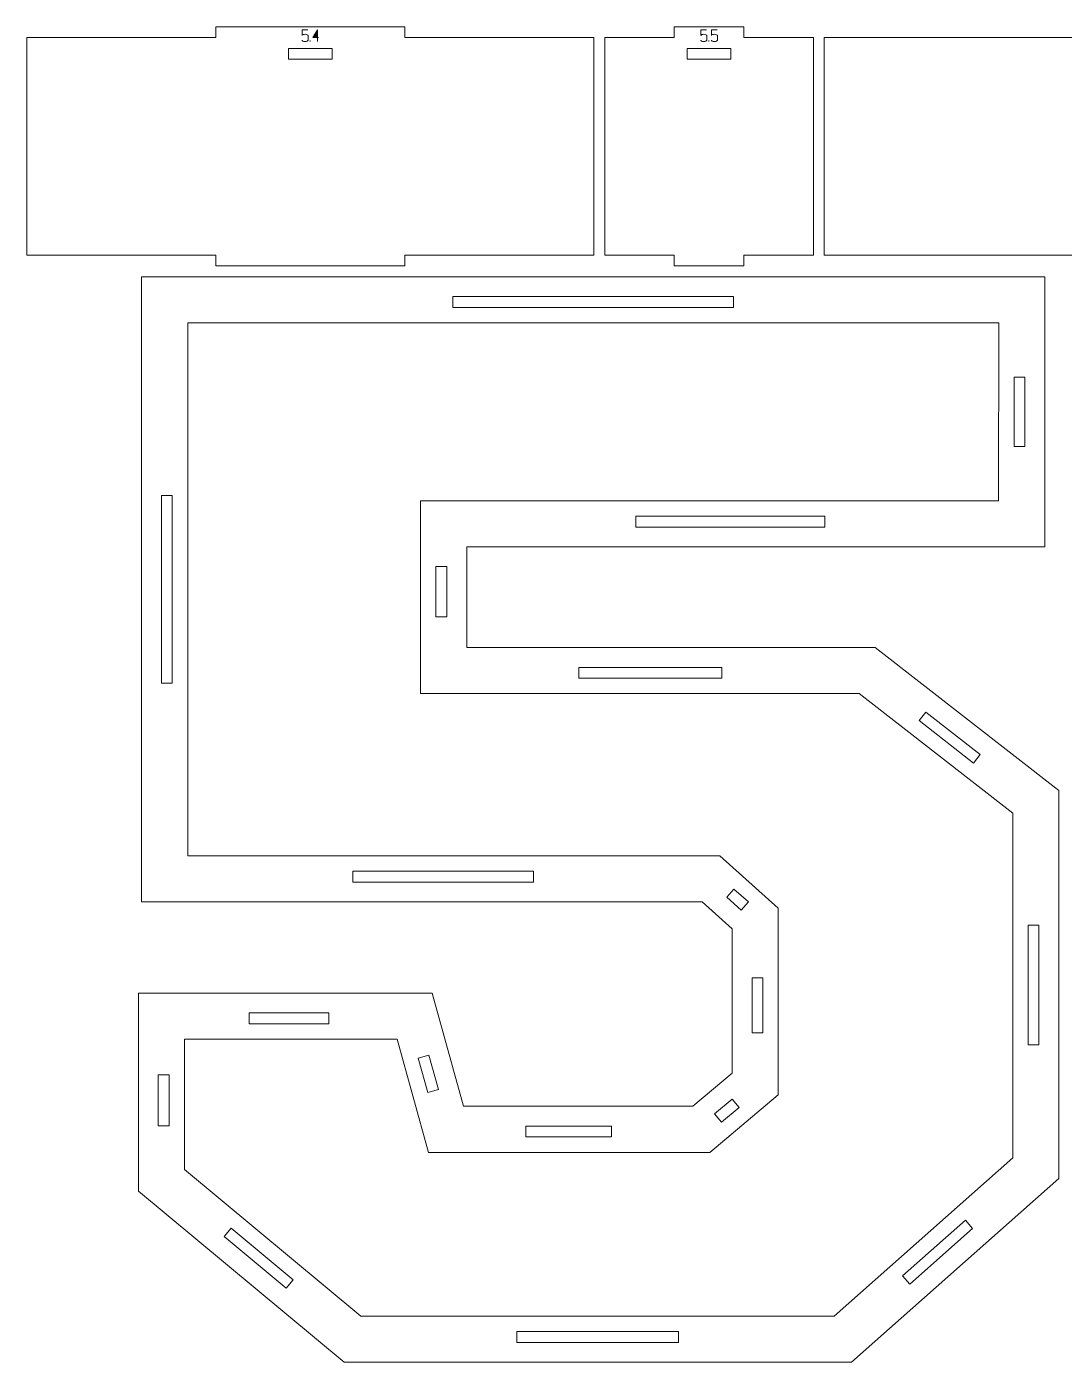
# Model space of a CAD drawing. Header units: centimetres. Extents: x -191 to 212, y -234 to 239.
# Drawn here: x 66.59 to 95.23, y 38.87 to 75.73 of the extents above; entities that cross this region are included whole.
import ezdxf

# ---------------------------------------------------------------- set-up
doc = ezdxf.new("R2010")
doc.units = ezdxf.units.CM
doc.header["$MEASUREMENT"] = 0
doc.layers.add('Capa 1', color=7, linetype='Continuous')

msp = doc.modelspace()

# ---------------------------------------------------------------- hatches: boundary and pattern name
at = {"layer": 'Capa 1', "true_color": 0x3e4095}
h = msp.add_hatch(color=175, dxfattribs=at)
edge = h.paths.add_edge_path()
edge.add_spline(control_points=[(74.27721, 75.32447), (74.25367, 75.32447), (74.23402, 75.32791), (74.21828, 75.33479), (74.20253, 75.34167), (74.19466, 75.35), (74.19466, 75.35978), (74.19466, 75.35), (74.20253, 75.34167), (74.21828, 75.33479), (74.23402, 75.32791), (74.25367, 75.32447), (74.27721, 75.32447), (74.30075, 75.32447), (74.3204, 75.32791), (74.33614, 75.33479), (74.35189, 75.34167), (74.35976, 75.35), (74.35976, 75.35978), (74.35976, 75.35978), (74.35976, 75.48544), (74.35976, 75.48544), (74.35976, 75.49523), (74.35189, 75.50356), (74.33614, 75.51044), (74.3204, 75.51732), (74.30075, 75.52076), (74.27721, 75.52076), (74.25581, 75.51892), (74.2393, 75.51647), (74.22768, 75.51342), (74.21606, 75.51036), (74.20506, 75.50103), (74.19466, 75.48544), (74.19466, 75.48544), (74.19466, 75.64091), (74.19466, 75.64091), (74.19466, 75.64091), (74.35426, 75.64091), (74.35426, 75.64091), (74.35426, 75.64091), (74.19466, 75.64091), (74.19466, 75.64091), (74.19466, 75.64091), (74.19466, 75.48544), (74.19466, 75.48544), (74.20506, 75.50103), (74.21606, 75.51036), (74.22768, 75.51342), (74.2393, 75.51647), (74.25581, 75.51892), (74.27721, 75.52076), (74.30075, 75.52076), (74.3204, 75.51732), (74.33614, 75.51044), (74.35189, 75.50356), (74.35976, 75.49523), (74.35976, 75.48544), (74.35976, 75.48544), (74.35976, 75.35978), (74.35976, 75.35978), (74.35976, 75.35), (74.35189, 75.34167), (74.33614, 75.33479), (74.3204, 75.32791), (74.30075, 75.32447), (74.27721, 75.32447)], knot_values=[0, 0, 0, 0, 0.04545455, 0.04545455, 0.04545455, 0.09090909, 0.09090909, 0.09090909, 0.13636364, 0.13636364, 0.13636364, 0.18181818, 0.18181818, 0.18181818, 0.22727273, 0.22727273, 0.22727273, 0.27272727, 0.27272727, 0.27272727, 0.31818182, 0.31818182, 0.31818182, 0.36363636, 0.36363636, 0.36363636, 0.40909091, 0.40909091, 0.40909091, 0.45454545, 0.45454545, 0.45454545, 0.5, 0.5, 0.5, 0.54545455, 0.54545455, 0.54545455, 0.59090909, 0.59090909, 0.59090909, 0.63636364, 0.63636364, 0.63636364, 0.68181818, 0.68181818, 0.68181818, 0.72727273, 0.72727273, 0.72727273, 0.77272727, 0.77272727, 0.77272727, 0.81818182, 0.81818182, 0.81818182, 0.86363636, 0.86363636, 0.86363636, 0.90909091, 0.90909091, 0.90909091, 0.95454545, 0.95454545, 0.95454545, 1, 1, 1, 1], degree=3, periodic=1)
h = msp.add_hatch(color=175, dxfattribs=at)
edge = h.paths.add_edge_path()
edge.add_spline(control_points=[(74.61796, 75.42903), (74.61796, 75.42903), (74.61796, 75.64137), (74.61796, 75.64137), (74.61796, 75.64137), (74.48817, 75.42903), (74.48817, 75.42903), (74.48817, 75.42903), (74.61796, 75.42903), (74.61796, 75.42903)], knot_values=[0, 0, 0, 0, 0.33333333, 0.33333333, 0.33333333, 0.66666667, 0.66666667, 0.66666667, 1, 1, 1, 1], degree=3, periodic=1)
h = msp.add_hatch(color=175, dxfattribs=at)
edge = h.paths.add_edge_path()
edge.add_spline(control_points=[(74.61796, 75.42903), (74.61796, 75.42903), (74.61796, 75.32447), (74.61796, 75.32447), (74.61796, 75.32447), (74.61796, 75.42903), (74.61796, 75.42903), (74.61796, 75.42903), (74.48817, 75.42903), (74.48817, 75.42903), (74.48817, 75.42903), (74.61796, 75.64137), (74.61796, 75.64137), (74.61796, 75.64137), (74.61796, 75.42903), (74.61796, 75.42903), (74.61796, 75.42903), (74.64777, 75.42903), (74.64777, 75.42903), (74.64777, 75.42903), (74.61796, 75.42903), (74.61796, 75.42903)], knot_values=[0, 0, 0, 0, 0.14285714, 0.14285714, 0.14285714, 0.28571429, 0.28571429, 0.28571429, 0.42857143, 0.42857143, 0.42857143, 0.57142857, 0.57142857, 0.57142857, 0.71428571, 0.71428571, 0.71428571, 0.85714286, 0.85714286, 0.85714286, 1, 1, 1, 1], degree=3, periodic=1)
h = msp.add_hatch(color=175, dxfattribs=at)
edge = h.paths.add_edge_path()
edge.add_spline(control_points=[(85.28122, 75.32447), (85.25768, 75.32447), (85.23803, 75.32791), (85.22229, 75.33479), (85.20654, 75.34167), (85.19867, 75.35), (85.19867, 75.35978), (85.19867, 75.35), (85.20654, 75.34167), (85.22229, 75.33479), (85.23803, 75.32791), (85.25768, 75.32447), (85.28122, 75.32447), (85.30476, 75.32447), (85.32441, 75.32791), (85.34015, 75.33479), (85.3559, 75.34167), (85.36377, 75.35), (85.36377, 75.35978), (85.36377, 75.35978), (85.36377, 75.48544), (85.36377, 75.48544), (85.36377, 75.49523), (85.3559, 75.50356), (85.34015, 75.51044), (85.32441, 75.51732), (85.30476, 75.52076), (85.28122, 75.52076), (85.25982, 75.51892), (85.24331, 75.51647), (85.23169, 75.51342), (85.22007, 75.51036), (85.20907, 75.50103), (85.19867, 75.48544), (85.19867, 75.48544), (85.19867, 75.64091), (85.19867, 75.64091), (85.19867, 75.64091), (85.35827, 75.64091), (85.35827, 75.64091), (85.35827, 75.64091), (85.19867, 75.64091), (85.19867, 75.64091), (85.19867, 75.64091), (85.19867, 75.48544), (85.19867, 75.48544), (85.20907, 75.50103), (85.22007, 75.51036), (85.23169, 75.51342), (85.24331, 75.51647), (85.25982, 75.51892), (85.28122, 75.52076), (85.30476, 75.52076), (85.32441, 75.51732), (85.34015, 75.51044), (85.3559, 75.50356), (85.36377, 75.49523), (85.36377, 75.48544), (85.36377, 75.48544), (85.36377, 75.35978), (85.36377, 75.35978), (85.36377, 75.35), (85.3559, 75.34167), (85.34015, 75.33479), (85.32441, 75.32791), (85.30476, 75.32447), (85.28122, 75.32447)], knot_values=[0, 0, 0, 0, 0.04545455, 0.04545455, 0.04545455, 0.09090909, 0.09090909, 0.09090909, 0.13636364, 0.13636364, 0.13636364, 0.18181818, 0.18181818, 0.18181818, 0.22727273, 0.22727273, 0.22727273, 0.27272727, 0.27272727, 0.27272727, 0.31818182, 0.31818182, 0.31818182, 0.36363636, 0.36363636, 0.36363636, 0.40909091, 0.40909091, 0.40909091, 0.45454545, 0.45454545, 0.45454545, 0.5, 0.5, 0.5, 0.54545455, 0.54545455, 0.54545455, 0.59090909, 0.59090909, 0.59090909, 0.63636364, 0.63636364, 0.63636364, 0.68181818, 0.68181818, 0.68181818, 0.72727273, 0.72727273, 0.72727273, 0.77272727, 0.77272727, 0.77272727, 0.81818182, 0.81818182, 0.81818182, 0.86363636, 0.86363636, 0.86363636, 0.90909091, 0.90909091, 0.90909091, 0.95454545, 0.95454545, 0.95454545, 1, 1, 1, 1], degree=3, periodic=1)
h = msp.add_hatch(color=175, dxfattribs=at)
edge = h.paths.add_edge_path()
edge.add_spline(control_points=[(85.57473, 75.32447), (85.55119, 75.32447), (85.53154, 75.32791), (85.5158, 75.33479), (85.50005, 75.34167), (85.49218, 75.35), (85.49218, 75.35978), (85.49218, 75.35), (85.50005, 75.34167), (85.5158, 75.33479), (85.53154, 75.32791), (85.55119, 75.32447), (85.57473, 75.32447), (85.59827, 75.32447), (85.61792, 75.32791), (85.63366, 75.33479), (85.64941, 75.34167), (85.65728, 75.35), (85.65728, 75.35978), (85.65728, 75.35978), (85.65728, 75.48544), (85.65728, 75.48544), (85.65728, 75.49523), (85.64941, 75.50356), (85.63366, 75.51044), (85.61792, 75.51732), (85.59827, 75.52076), (85.57473, 75.52076), (85.55333, 75.51892), (85.53682, 75.51647), (85.5252, 75.51342), (85.51358, 75.51036), (85.50258, 75.50103), (85.49218, 75.48544), (85.49218, 75.48544), (85.49218, 75.64091), (85.49218, 75.64091), (85.49218, 75.64091), (85.65178, 75.64091), (85.65178, 75.64091), (85.65178, 75.64091), (85.49218, 75.64091), (85.49218, 75.64091), (85.49218, 75.64091), (85.49218, 75.48544), (85.49218, 75.48544), (85.50258, 75.50103), (85.51358, 75.51036), (85.5252, 75.51342), (85.53682, 75.51647), (85.55333, 75.51892), (85.57473, 75.52076), (85.59827, 75.52076), (85.61792, 75.51732), (85.63366, 75.51044), (85.64941, 75.50356), (85.65728, 75.49523), (85.65728, 75.48544), (85.65728, 75.48544), (85.65728, 75.35978), (85.65728, 75.35978), (85.65728, 75.35), (85.64941, 75.34167), (85.63366, 75.33479), (85.61792, 75.32791), (85.59827, 75.32447), (85.57473, 75.32447)], knot_values=[0, 0, 0, 0, 0.04545455, 0.04545455, 0.04545455, 0.09090909, 0.09090909, 0.09090909, 0.13636364, 0.13636364, 0.13636364, 0.18181818, 0.18181818, 0.18181818, 0.22727273, 0.22727273, 0.22727273, 0.27272727, 0.27272727, 0.27272727, 0.31818182, 0.31818182, 0.31818182, 0.36363636, 0.36363636, 0.36363636, 0.40909091, 0.40909091, 0.40909091, 0.45454545, 0.45454545, 0.45454545, 0.5, 0.5, 0.5, 0.54545455, 0.54545455, 0.54545455, 0.59090909, 0.59090909, 0.59090909, 0.63636364, 0.63636364, 0.63636364, 0.68181818, 0.68181818, 0.68181818, 0.72727273, 0.72727273, 0.72727273, 0.77272727, 0.77272727, 0.77272727, 0.81818182, 0.81818182, 0.81818182, 0.86363636, 0.86363636, 0.86363636, 0.90909091, 0.90909091, 0.90909091, 0.95454545, 0.95454545, 0.95454545, 1, 1, 1, 1], degree=3, periodic=1)
h = msp.add_hatch(color=175, dxfattribs=at)
edge = h.paths.add_edge_path()
edge.add_spline(control_points=[(74.41479, 75.32447), (74.41479, 75.32447), (74.41479, 75.34694), (74.41479, 75.34694), (74.41479, 75.34694), (74.41479, 75.32447), (74.41479, 75.32447)], knot_values=[0, 0, 0, 0, 0.5, 0.5, 0.5, 1, 1, 1, 1], degree=3, periodic=1)
h = msp.add_hatch(color=175, dxfattribs=at)
edge = h.paths.add_edge_path()
edge.add_spline(control_points=[(85.4188, 75.32447), (85.4188, 75.32447), (85.4188, 75.34694), (85.4188, 75.34694), (85.4188, 75.34694), (85.4188, 75.32447), (85.4188, 75.32447)], knot_values=[0, 0, 0, 0, 0.5, 0.5, 0.5, 1, 1, 1, 1], degree=3, periodic=1)

# ---------------------------------------------------------------- linework, layer by layer
at = {"layer": 'Capa 1', "color": 240, "lineweight": 9}
for points, knots in [([(66.59422, 75.43087), (66.59422, 75.43087), (66.59422, 69.43087), (66.59422, 69.43087), (66.59422, 69.43087), (71.81222, 69.43087), (71.81222, 69.43087), (71.81222, 69.43087), (71.81222, 69.13087), (71.81222, 69.13087), (71.81222, 69.13087), (77.03022, 69.13087), (77.03022, 69.13087), (77.03022, 69.13087), (77.03022, 69.43087), (77.03022, 69.43087), (77.03022, 69.43087), (82.24821, 69.43087), (82.24821, 69.43087), (82.24821, 69.43087), (82.24821, 75.43087), (82.24821, 75.43087), (82.24821, 75.43087), (77.03022, 75.43087), (77.03022, 75.43087), (77.03022, 75.43087), (77.03022, 75.73087), (77.03022, 75.73087), (77.03022, 75.73087), (71.81222, 75.73087), (71.81222, 75.73087), (71.81222, 75.73087), (71.81222, 75.43087), (71.81222, 75.43087), (71.81222, 75.43087), (66.59422, 75.43087), (66.59422, 75.43087)], [0, 0, 0, 0, 0.08333333, 0.08333333, 0.08333333, 0.16666667, 0.16666667, 0.16666667, 0.25, 0.25, 0.25, 0.33333333, 0.33333333, 0.33333333, 0.41666667, 0.41666667, 0.41666667, 0.5, 0.5, 0.5, 0.58333333, 0.58333333, 0.58333333, 0.66666667, 0.66666667, 0.66666667, 0.75, 0.75, 0.75, 0.83333333, 0.83333333, 0.83333333, 0.91666667, 0.91666667, 0.91666667, 1, 1, 1, 1]), ([(82.54821, 75.43087), (82.54821, 75.43087), (82.54821, 69.43087), (82.54821, 69.43087), (82.54821, 69.43087), (84.46806, 69.43087), (84.46806, 69.43087), (84.46806, 69.43087), (84.46806, 69.13087), (84.46806, 69.13087), (84.46806, 69.13087), (86.3879, 69.13087), (86.3879, 69.13087), (86.3879, 69.13087), (86.3879, 69.43087), (86.3879, 69.43087), (86.3879, 69.43087), (88.30774, 69.43087), (88.30774, 69.43087), (88.30774, 69.43087), (88.30774, 75.43087), (88.30774, 75.43087), (88.30774, 75.43087), (86.3879, 75.43087), (86.3879, 75.43087), (86.3879, 75.43087), (86.3879, 75.73087), (86.3879, 75.73087), (86.3879, 75.73087), (84.46806, 75.73087), (84.46806, 75.73087), (84.46806, 75.73087), (84.46806, 75.43087), (84.46806, 75.43087), (84.46806, 75.43087), (82.54821, 75.43087), (82.54821, 75.43087)], [0, 0, 0, 0, 0.08333333, 0.08333333, 0.08333333, 0.16666667, 0.16666667, 0.16666667, 0.25, 0.25, 0.25, 0.33333333, 0.33333333, 0.33333333, 0.41666667, 0.41666667, 0.41666667, 0.5, 0.5, 0.5, 0.58333333, 0.58333333, 0.58333333, 0.66666667, 0.66666667, 0.66666667, 0.75, 0.75, 0.75, 0.83333333, 0.83333333, 0.83333333, 0.91666667, 0.91666667, 0.91666667, 1, 1, 1, 1]), ([(88.60774, 75.43087), (88.60774, 75.43087), (88.60774, 69.43087), (88.60774, 69.43087), (88.60774, 69.43087), (96.35218, 69.43087), (96.35218, 69.43087), (96.35218, 69.43087), (96.35218, 69.13087), (96.35218, 69.13087), (96.35218, 69.13087), (104.09662, 69.13087), (104.09662, 69.13087), (104.09662, 69.13087), (104.09662, 69.43087), (104.09662, 69.43087), (104.09662, 69.43087), (111.84105, 69.43087), (111.84105, 69.43087), (111.84105, 69.43087), (111.84105, 75.43087), (111.84105, 75.43087), (111.84105, 75.43087), (104.09662, 75.43087), (104.09662, 75.43087), (104.09662, 75.43087), (104.09662, 75.73087), (104.09662, 75.73087), (104.09662, 75.73087), (96.35218, 75.73087), (96.35218, 75.73087), (96.35218, 75.73087), (96.35218, 75.43087), (96.35218, 75.43087), (96.35218, 75.43087), (88.60774, 75.43087), (88.60774, 75.43087)], [0, 0, 0, 0, 0.08333333, 0.08333333, 0.08333333, 0.16666667, 0.16666667, 0.16666667, 0.25, 0.25, 0.25, 0.33333333, 0.33333333, 0.33333333, 0.41666667, 0.41666667, 0.41666667, 0.5, 0.5, 0.5, 0.58333333, 0.58333333, 0.58333333, 0.66666667, 0.66666667, 0.66666667, 0.75, 0.75, 0.75, 0.83333333, 0.83333333, 0.83333333, 0.91666667, 0.91666667, 0.91666667, 1, 1, 1, 1]), ([(73.82121, 74.83107), (73.82121, 74.83107), (75.02121, 74.83107), (75.02121, 74.83107), (75.02121, 74.83107), (75.02121, 75.13107), (75.02121, 75.13107), (75.02121, 75.13107), (73.82121, 75.13107), (73.82121, 75.13107), (73.82121, 75.13107), (73.82121, 74.83107), (73.82121, 74.83107)], [0, 0, 0, 0, 0.25, 0.25, 0.25, 0.5, 0.5, 0.5, 0.75, 0.75, 0.75, 1, 1, 1, 1]), ([(84.82797, 74.83107), (84.82797, 74.83107), (86.02797, 74.83107), (86.02797, 74.83107), (86.02797, 74.83107), (86.02797, 75.13107), (86.02797, 75.13107), (86.02797, 75.13107), (84.82797, 75.13107), (84.82797, 75.13107), (84.82797, 75.13107), (84.82797, 74.83107), (84.82797, 74.83107)], [0, 0, 0, 0, 0.25, 0.25, 0.25, 0.5, 0.5, 0.5, 0.75, 0.75, 0.75, 1, 1, 1, 1]), ([(95.08285, 54.65468), (95.08285, 54.65468), (95.08285, 43.94667), (95.08285, 43.94667), (95.08285, 43.94667), (89.36035, 38.87445), (89.36035, 38.87445), (89.36035, 38.87445), (75.35757, 38.87445), (75.35757, 38.87445), (75.35757, 38.87445), (69.67842, 43.59985), (69.67842, 43.59985), (69.67842, 43.59985), (69.67842, 49.06224), (69.67842, 49.06224), (69.67842, 49.06224), (77.7853, 49.06224), (77.7853, 49.06224), (77.7853, 49.06224), (78.65234, 45.94088), (78.65234, 45.94088), (78.65234, 45.94088), (84.98177, 45.94088), (84.98177, 45.94088), (84.98177, 45.94088), (86.06558, 46.85127), (86.06558, 46.85127), (86.06558, 46.85127), (86.06558, 50.83968), (86.06558, 50.83968), (86.06558, 50.83968), (85.24189, 51.57667), (85.24189, 51.57667), (85.24189, 51.57667), (69.76513, 51.57667), (69.76513, 51.57667), (69.76513, 51.57667), (69.76513, 68.83087), (69.76513, 68.83087), (69.76513, 68.83087), (94.69586, 68.83087), (94.69586, 68.83087), (94.69586, 68.83087), (94.69268, 61.37428), (94.69268, 61.37428), (94.69268, 61.37428), (78.73905, 61.37428), (78.73905, 61.37428), (78.73905, 61.37428), (78.73905, 58.59974), (78.73905, 58.59974), (78.73905, 58.59974), (90.01064, 58.59974), (90.01064, 58.59974), (90.01064, 58.59974), (95.08285, 54.65468), (95.08285, 54.65468)], [0, 0, 0, 0, 0.05263158, 0.05263158, 0.05263158, 0.10526316, 0.10526316, 0.10526316, 0.15789474, 0.15789474, 0.15789474, 0.21052632, 0.21052632, 0.21052632, 0.26315789, 0.26315789, 0.26315789, 0.31578947, 0.31578947, 0.31578947, 0.36842105, 0.36842105, 0.36842105, 0.42105263, 0.42105263, 0.42105263, 0.47368421, 0.47368421, 0.47368421, 0.52631579, 0.52631579, 0.52631579, 0.57894737, 0.57894737, 0.57894737, 0.63157895, 0.63157895, 0.63157895, 0.68421053, 0.68421053, 0.68421053, 0.73684211, 0.73684211, 0.73684211, 0.78947368, 0.78947368, 0.78947368, 0.84210526, 0.84210526, 0.84210526, 0.89473684, 0.89473684, 0.89473684, 0.94736842, 0.94736842, 0.94736842, 1, 1, 1, 1]), ([(78.3581, 67.98234), (78.3581, 67.98234), (86.10253, 67.98234), (86.10253, 67.98234), (86.10253, 67.98234), (86.10253, 68.28234), (86.10253, 68.28234), (86.10253, 68.28234), (78.3581, 68.28234), (78.3581, 68.28234), (78.3581, 68.28234), (78.3581, 67.98234), (78.3581, 67.98234)], [0, 0, 0, 0, 0.25, 0.25, 0.25, 0.5, 0.5, 0.5, 0.75, 0.75, 0.75, 1, 1, 1, 1]), ([(93.81006, 54.03218), (93.81006, 54.03218), (89.57394, 57.32695), (89.57394, 57.32695), (89.57394, 57.32695), (77.46626, 57.32695), (77.46626, 57.32695), (77.46626, 57.32695), (77.46626, 62.64707), (77.46626, 62.64707), (77.46626, 62.64707), (93.42043, 62.64707), (93.42043, 62.64707), (93.42043, 62.64707), (93.42253, 67.55808), (93.42253, 67.55808), (93.42253, 67.55808), (71.03792, 67.55808), (71.03792, 67.55808), (71.03792, 67.55808), (71.03792, 52.84946), (71.03792, 52.84946), (71.03792, 52.84946), (85.72818, 52.84946), (85.72818, 52.84946), (85.72818, 52.84946), (87.33837, 51.40876), (87.33837, 51.40876), (87.33837, 51.40876), (87.33837, 46.25816), (87.33837, 46.25816), (87.33837, 46.25816), (85.4454, 44.66809), (85.4454, 44.66809), (85.4454, 44.66809), (77.68491, 44.66809), (77.68491, 44.66809), (77.68491, 44.66809), (76.81787, 47.78945), (76.81787, 47.78945), (76.81787, 47.78945), (70.95121, 47.78945), (70.95121, 47.78945), (70.95121, 47.78945), (70.95121, 44.19658), (70.95121, 44.19658), (70.95121, 44.19658), (75.81784, 40.14724), (75.81784, 40.14724), (75.81784, 40.14724), (88.87746, 40.14724), (88.87746, 40.14724), (88.87746, 40.14724), (93.81006, 44.51932), (93.81006, 44.51932), (93.81006, 44.51932), (93.81006, 54.03218), (93.81006, 54.03218)], [0, 0, 0, 0, 0.05263158, 0.05263158, 0.05263158, 0.10526316, 0.10526316, 0.10526316, 0.15789474, 0.15789474, 0.15789474, 0.21052632, 0.21052632, 0.21052632, 0.26315789, 0.26315789, 0.26315789, 0.31578947, 0.31578947, 0.31578947, 0.36842105, 0.36842105, 0.36842105, 0.42105263, 0.42105263, 0.42105263, 0.47368421, 0.47368421, 0.47368421, 0.52631579, 0.52631579, 0.52631579, 0.57894737, 0.57894737, 0.57894737, 0.63157895, 0.63157895, 0.63157895, 0.68421053, 0.68421053, 0.68421053, 0.73684211, 0.73684211, 0.73684211, 0.78947368, 0.78947368, 0.78947368, 0.84210526, 0.84210526, 0.84210526, 0.89473684, 0.89473684, 0.89473684, 0.94736842, 0.94736842, 0.94736842, 1, 1, 1, 1]), ([(93.84615, 66.0625), (93.84615, 66.0625), (93.84533, 64.14265), (93.84533, 64.14265), (93.84533, 64.14265), (94.14533, 64.14253), (94.14533, 64.14253), (94.14533, 64.14253), (94.14615, 66.06237), (94.14615, 66.06237), (94.14615, 66.06237), (93.84615, 66.0625), (93.84615, 66.0625)], [0, 0, 0, 0, 0.25, 0.25, 0.25, 0.5, 0.5, 0.5, 0.75, 0.75, 0.75, 1, 1, 1, 1]), ([(70.61366, 57.61091), (70.61366, 57.61091), (70.61366, 62.79663), (70.61366, 62.79663), (70.61366, 62.79663), (70.31366, 62.79663), (70.31366, 62.79663), (70.31366, 62.79663), (70.31366, 57.61091), (70.31366, 57.61091), (70.31366, 57.61091), (70.61366, 57.61091), (70.61366, 57.61091)], [0, 0, 0, 0, 0.25, 0.25, 0.25, 0.5, 0.5, 0.5, 0.75, 0.75, 0.75, 1, 1, 1, 1]), ([(88.62651, 62.22281), (88.62651, 62.22281), (83.40852, 62.22281), (83.40852, 62.22281), (83.40852, 62.22281), (83.40852, 61.92281), (83.40852, 61.92281), (83.40852, 61.92281), (88.62651, 61.92281), (88.62651, 61.92281), (88.62651, 61.92281), (88.62651, 62.22281), (88.62651, 62.22281)], [0, 0, 0, 0, 0.25, 0.25, 0.25, 0.5, 0.5, 0.5, 0.75, 0.75, 0.75, 1, 1, 1, 1]), ([(77.89052, 60.83228), (77.89052, 60.83228), (77.89052, 59.44174), (77.89052, 59.44174), (77.89052, 59.44174), (78.19052, 59.44174), (78.19052, 59.44174), (78.19052, 59.44174), (78.19052, 60.83228), (78.19052, 60.83228), (78.19052, 60.83228), (77.89052, 60.83228), (77.89052, 60.83228)], [0, 0, 0, 0, 0.25, 0.25, 0.25, 0.5, 0.5, 0.5, 0.75, 0.75, 0.75, 1, 1, 1, 1]), ([(81.83351, 57.75121), (81.83351, 57.75121), (85.77651, 57.75121), (85.77651, 57.75121), (85.77651, 57.75121), (85.77651, 58.05121), (85.77651, 58.05121), (85.77651, 58.05121), (81.83351, 58.05121), (81.83351, 58.05121), (81.83351, 58.05121), (81.83351, 57.75121), (81.83351, 57.75121)], [0, 0, 0, 0, 0.25, 0.25, 0.25, 0.5, 0.5, 0.5, 0.75, 0.75, 0.75, 1, 1, 1, 1]), ([(91.22444, 56.5807), (91.22444, 56.5807), (92.72938, 55.41019), (92.72938, 55.41019), (92.72938, 55.41019), (92.91356, 55.647), (92.91356, 55.647), (92.91356, 55.647), (91.40862, 56.81751), (91.40862, 56.81751), (91.40862, 56.81751), (91.22444, 56.5807), (91.22444, 56.5807)], [0, 0, 0, 0, 0.25, 0.25, 0.25, 0.5, 0.5, 0.5, 0.75, 0.75, 0.75, 1, 1, 1, 1]), ([(80.58194, 52.4252), (80.58194, 52.4252), (75.5978, 52.4252), (75.5978, 52.4252), (75.5978, 52.4252), (75.5978, 52.1252), (75.5978, 52.1252), (75.5978, 52.1252), (80.58194, 52.1252), (80.58194, 52.1252), (80.58194, 52.1252), (80.58194, 52.4252), (80.58194, 52.4252)], [0, 0, 0, 0, 0.25, 0.25, 0.25, 0.5, 0.5, 0.5, 0.75, 0.75, 0.75, 1, 1, 1, 1]), ([(86.51446, 51.57665), (86.51446, 51.57665), (86.11481, 51.93423), (86.11481, 51.93423), (86.11481, 51.93423), (85.91477, 51.71066), (85.91477, 51.71066), (85.91477, 51.71066), (86.31442, 51.35308), (86.31442, 51.35308), (86.31442, 51.35308), (86.51446, 51.57665), (86.51446, 51.57665)], [0, 0, 0, 0, 0.25, 0.25, 0.25, 0.5, 0.5, 0.5, 0.75, 0.75, 0.75, 1, 1, 1, 1]), ([(94.23432, 50.93593), (94.23432, 50.93593), (94.23432, 47.63219), (94.23432, 47.63219), (94.23432, 47.63219), (94.53432, 47.63219), (94.53432, 47.63219), (94.53432, 47.63219), (94.53432, 50.93593), (94.53432, 50.93593), (94.53432, 50.93593), (94.23432, 50.93593), (94.23432, 50.93593)], [0, 0, 0, 0, 0.25, 0.25, 0.25, 0.5, 0.5, 0.5, 0.75, 0.75, 0.75, 1, 1, 1, 1]), ([(86.91411, 47.96907), (86.91411, 47.96907), (86.91411, 49.48228), (86.91411, 49.48228), (86.91411, 49.48228), (86.61411, 49.48228), (86.61411, 49.48228), (86.61411, 49.48228), (86.61411, 47.96907), (86.61411, 47.96907), (86.61411, 47.96907), (86.91411, 47.96907), (86.91411, 47.96907)], [0, 0, 0, 0, 0.25, 0.25, 0.25, 0.5, 0.5, 0.5, 0.75, 0.75, 0.75, 1, 1, 1, 1]), ([(72.73141, 48.21371), (72.73141, 48.21371), (74.93588, 48.21371), (74.93588, 48.21371), (74.93588, 48.21371), (74.93588, 48.51371), (74.93588, 48.51371), (74.93588, 48.51371), (72.73141, 48.51371), (72.73141, 48.51371), (72.73141, 48.51371), (72.73141, 48.21371), (72.73141, 48.21371)], [0, 0, 0, 0, 0.25, 0.25, 0.25, 0.5, 0.5, 0.5, 0.75, 0.75, 0.75, 1, 1, 1, 1]), ([(77.40357, 47.26609), (77.40357, 47.26609), (77.66679, 46.31848), (77.66679, 46.31848), (77.66679, 46.31848), (77.95585, 46.39877), (77.95585, 46.39877), (77.95585, 46.39877), (77.69262, 47.34639), (77.69262, 47.34639), (77.69262, 47.34639), (77.40357, 47.26609), (77.40357, 47.26609)], [0, 0, 0, 0, 0.25, 0.25, 0.25, 0.5, 0.5, 0.5, 0.75, 0.75, 0.75, 1, 1, 1, 1]), ([(70.52695, 45.40302), (70.52695, 45.40302), (70.52695, 46.80836), (70.52695, 46.80836), (70.52695, 46.80836), (70.22695, 46.80836), (70.22695, 46.80836), (70.22695, 46.80836), (70.22695, 45.40302), (70.22695, 45.40302), (70.22695, 45.40302), (70.52695, 45.40302), (70.52695, 45.40302)], [0, 0, 0, 0, 0.25, 0.25, 0.25, 0.5, 0.5, 0.5, 0.75, 0.75, 0.75, 1, 1, 1, 1]), ([(85.77331, 45.4976), (85.77331, 45.4976), (86.25576, 45.90286), (86.25576, 45.90286), (86.25576, 45.90286), (86.06281, 46.13257), (86.06281, 46.13257), (86.06281, 46.13257), (85.58036, 45.72732), (85.58036, 45.72732), (85.58036, 45.72732), (85.77331, 45.4976), (85.77331, 45.4976)], [0, 0, 0, 0, 0.25, 0.25, 0.25, 0.5, 0.5, 0.5, 0.75, 0.75, 0.75, 1, 1, 1, 1]), ([(80.37089, 45.09235), (80.37089, 45.09235), (82.7344, 45.09235), (82.7344, 45.09235), (82.7344, 45.09235), (82.7344, 45.39235), (82.7344, 45.39235), (82.7344, 45.39235), (80.37089, 45.39235), (80.37089, 45.39235), (80.37089, 45.39235), (80.37089, 45.09235), (80.37089, 45.09235)], [0, 0, 0, 0, 0.25, 0.25, 0.25, 0.5, 0.5, 0.5, 0.75, 0.75, 0.75, 1, 1, 1, 1]), ([(92.50235, 42.79329), (92.50235, 42.79329), (90.77039, 41.25813), (90.77039, 41.25813), (90.77039, 41.25813), (90.96938, 41.03363), (90.96938, 41.03363), (90.96938, 41.03363), (92.70135, 42.56878), (92.70135, 42.56878), (92.70135, 42.56878), (92.50235, 42.79329), (92.50235, 42.79329)], [0, 0, 0, 0, 0.25, 0.25, 0.25, 0.5, 0.5, 0.5, 0.75, 0.75, 0.75, 1, 1, 1, 1]), ([(73.95193, 41.14788), (73.95193, 41.14788), (72.23944, 42.57277), (72.23944, 42.57277), (72.23944, 42.57277), (72.04756, 42.34216), (72.04756, 42.34216), (72.04756, 42.34216), (73.76005, 40.91727), (73.76005, 40.91727), (73.76005, 40.91727), (73.95193, 41.14788), (73.95193, 41.14788)], [0, 0, 0, 0, 0.25, 0.25, 0.25, 0.5, 0.5, 0.5, 0.75, 0.75, 0.75, 1, 1, 1, 1]), ([(84.58042, 39.72298), (84.58042, 39.72298), (80.12242, 39.72298), (80.12242, 39.72298), (80.12242, 39.72298), (80.12242, 39.42298), (80.12242, 39.42298), (80.12242, 39.42298), (84.58042, 39.42298), (84.58042, 39.42298), (84.58042, 39.42298), (84.58042, 39.72298), (84.58042, 39.72298)], [0, 0, 0, 0, 0.25, 0.25, 0.25, 0.5, 0.5, 0.5, 0.75, 0.75, 0.75, 1, 1, 1, 1])]:
    msp.add_open_spline(points, degree=3, knots=knots, dxfattribs=at)
at = {"layer": 'Capa 1', "color": 114, "lineweight": 9}
for points, knots in [([(74.27721, 75.32447), (74.25367, 75.32447), (74.23402, 75.32791), (74.21828, 75.33479), (74.20253, 75.34167), (74.19466, 75.35), (74.19466, 75.35978), (74.19466, 75.35), (74.20253, 75.34167), (74.21828, 75.33479), (74.23402, 75.32791), (74.25367, 75.32447), (74.27721, 75.32447), (74.30075, 75.32447), (74.3204, 75.32791), (74.33614, 75.33479), (74.35189, 75.34167), (74.35976, 75.35), (74.35976, 75.35978), (74.35976, 75.35978), (74.35976, 75.48544), (74.35976, 75.48544), (74.35976, 75.49523), (74.35189, 75.50356), (74.33614, 75.51044), (74.3204, 75.51732), (74.30075, 75.52076), (74.27721, 75.52076), (74.25581, 75.51892), (74.2393, 75.51647), (74.22768, 75.51342), (74.21606, 75.51036), (74.20506, 75.50103), (74.19466, 75.48544), (74.19466, 75.48544), (74.19466, 75.64091), (74.19466, 75.64091), (74.19466, 75.64091), (74.35426, 75.64091), (74.35426, 75.64091), (74.35426, 75.64091), (74.19466, 75.64091), (74.19466, 75.64091), (74.19466, 75.64091), (74.19466, 75.48544), (74.19466, 75.48544), (74.20506, 75.50103), (74.21606, 75.51036), (74.22768, 75.51342), (74.2393, 75.51647), (74.25581, 75.51892), (74.27721, 75.52076), (74.30075, 75.52076), (74.3204, 75.51732), (74.33614, 75.51044), (74.35189, 75.50356), (74.35976, 75.49523), (74.35976, 75.48544), (74.35976, 75.48544), (74.35976, 75.35978), (74.35976, 75.35978), (74.35976, 75.35), (74.35189, 75.34167), (74.33614, 75.33479), (74.3204, 75.32791), (74.30075, 75.32447), (74.27721, 75.32447)], [0, 0, 0, 0, 0.04545455, 0.04545455, 0.04545455, 0.09090909, 0.09090909, 0.09090909, 0.13636364, 0.13636364, 0.13636364, 0.18181818, 0.18181818, 0.18181818, 0.22727273, 0.22727273, 0.22727273, 0.27272727, 0.27272727, 0.27272727, 0.31818182, 0.31818182, 0.31818182, 0.36363636, 0.36363636, 0.36363636, 0.40909091, 0.40909091, 0.40909091, 0.45454545, 0.45454545, 0.45454545, 0.5, 0.5, 0.5, 0.54545455, 0.54545455, 0.54545455, 0.59090909, 0.59090909, 0.59090909, 0.63636364, 0.63636364, 0.63636364, 0.68181818, 0.68181818, 0.68181818, 0.72727273, 0.72727273, 0.72727273, 0.77272727, 0.77272727, 0.77272727, 0.81818182, 0.81818182, 0.81818182, 0.86363636, 0.86363636, 0.86363636, 0.90909091, 0.90909091, 0.90909091, 0.95454545, 0.95454545, 0.95454545, 1, 1, 1, 1]), ([(74.61796, 75.42903), (74.61796, 75.42903), (74.61796, 75.64137), (74.61796, 75.64137), (74.61796, 75.64137), (74.48817, 75.42903), (74.48817, 75.42903), (74.48817, 75.42903), (74.61796, 75.42903), (74.61796, 75.42903)], [0, 0, 0, 0, 0.33333333, 0.33333333, 0.33333333, 0.66666667, 0.66666667, 0.66666667, 1, 1, 1, 1]), ([(74.61796, 75.42903), (74.61796, 75.42903), (74.61796, 75.32447), (74.61796, 75.32447), (74.61796, 75.32447), (74.61796, 75.42903), (74.61796, 75.42903), (74.61796, 75.42903), (74.48817, 75.42903), (74.48817, 75.42903), (74.48817, 75.42903), (74.61796, 75.64137), (74.61796, 75.64137), (74.61796, 75.64137), (74.61796, 75.42903), (74.61796, 75.42903), (74.61796, 75.42903), (74.64777, 75.42903), (74.64777, 75.42903), (74.64777, 75.42903), (74.61796, 75.42903), (74.61796, 75.42903)], [0, 0, 0, 0, 0.14285714, 0.14285714, 0.14285714, 0.28571429, 0.28571429, 0.28571429, 0.42857143, 0.42857143, 0.42857143, 0.57142857, 0.57142857, 0.57142857, 0.71428571, 0.71428571, 0.71428571, 0.85714286, 0.85714286, 0.85714286, 1, 1, 1, 1]), ([(85.28122, 75.32447), (85.25768, 75.32447), (85.23803, 75.32791), (85.22229, 75.33479), (85.20654, 75.34167), (85.19867, 75.35), (85.19867, 75.35978), (85.19867, 75.35), (85.20654, 75.34167), (85.22229, 75.33479), (85.23803, 75.32791), (85.25768, 75.32447), (85.28122, 75.32447), (85.30476, 75.32447), (85.32441, 75.32791), (85.34015, 75.33479), (85.3559, 75.34167), (85.36377, 75.35), (85.36377, 75.35978), (85.36377, 75.35978), (85.36377, 75.48544), (85.36377, 75.48544), (85.36377, 75.49523), (85.3559, 75.50356), (85.34015, 75.51044), (85.32441, 75.51732), (85.30476, 75.52076), (85.28122, 75.52076), (85.25982, 75.51892), (85.24331, 75.51647), (85.23169, 75.51342), (85.22007, 75.51036), (85.20907, 75.50103), (85.19867, 75.48544), (85.19867, 75.48544), (85.19867, 75.64091), (85.19867, 75.64091), (85.19867, 75.64091), (85.35827, 75.64091), (85.35827, 75.64091), (85.35827, 75.64091), (85.19867, 75.64091), (85.19867, 75.64091), (85.19867, 75.64091), (85.19867, 75.48544), (85.19867, 75.48544), (85.20907, 75.50103), (85.22007, 75.51036), (85.23169, 75.51342), (85.24331, 75.51647), (85.25982, 75.51892), (85.28122, 75.52076), (85.30476, 75.52076), (85.32441, 75.51732), (85.34015, 75.51044), (85.3559, 75.50356), (85.36377, 75.49523), (85.36377, 75.48544), (85.36377, 75.48544), (85.36377, 75.35978), (85.36377, 75.35978), (85.36377, 75.35), (85.3559, 75.34167), (85.34015, 75.33479), (85.32441, 75.32791), (85.30476, 75.32447), (85.28122, 75.32447)], [0, 0, 0, 0, 0.04545455, 0.04545455, 0.04545455, 0.09090909, 0.09090909, 0.09090909, 0.13636364, 0.13636364, 0.13636364, 0.18181818, 0.18181818, 0.18181818, 0.22727273, 0.22727273, 0.22727273, 0.27272727, 0.27272727, 0.27272727, 0.31818182, 0.31818182, 0.31818182, 0.36363636, 0.36363636, 0.36363636, 0.40909091, 0.40909091, 0.40909091, 0.45454545, 0.45454545, 0.45454545, 0.5, 0.5, 0.5, 0.54545455, 0.54545455, 0.54545455, 0.59090909, 0.59090909, 0.59090909, 0.63636364, 0.63636364, 0.63636364, 0.68181818, 0.68181818, 0.68181818, 0.72727273, 0.72727273, 0.72727273, 0.77272727, 0.77272727, 0.77272727, 0.81818182, 0.81818182, 0.81818182, 0.86363636, 0.86363636, 0.86363636, 0.90909091, 0.90909091, 0.90909091, 0.95454545, 0.95454545, 0.95454545, 1, 1, 1, 1]), ([(85.57473, 75.32447), (85.55119, 75.32447), (85.53154, 75.32791), (85.5158, 75.33479), (85.50005, 75.34167), (85.49218, 75.35), (85.49218, 75.35978), (85.49218, 75.35), (85.50005, 75.34167), (85.5158, 75.33479), (85.53154, 75.32791), (85.55119, 75.32447), (85.57473, 75.32447), (85.59827, 75.32447), (85.61792, 75.32791), (85.63366, 75.33479), (85.64941, 75.34167), (85.65728, 75.35), (85.65728, 75.35978), (85.65728, 75.35978), (85.65728, 75.48544), (85.65728, 75.48544), (85.65728, 75.49523), (85.64941, 75.50356), (85.63366, 75.51044), (85.61792, 75.51732), (85.59827, 75.52076), (85.57473, 75.52076), (85.55333, 75.51892), (85.53682, 75.51647), (85.5252, 75.51342), (85.51358, 75.51036), (85.50258, 75.50103), (85.49218, 75.48544), (85.49218, 75.48544), (85.49218, 75.64091), (85.49218, 75.64091), (85.49218, 75.64091), (85.65178, 75.64091), (85.65178, 75.64091), (85.65178, 75.64091), (85.49218, 75.64091), (85.49218, 75.64091), (85.49218, 75.64091), (85.49218, 75.48544), (85.49218, 75.48544), (85.50258, 75.50103), (85.51358, 75.51036), (85.5252, 75.51342), (85.53682, 75.51647), (85.55333, 75.51892), (85.57473, 75.52076), (85.59827, 75.52076), (85.61792, 75.51732), (85.63366, 75.51044), (85.64941, 75.50356), (85.65728, 75.49523), (85.65728, 75.48544), (85.65728, 75.48544), (85.65728, 75.35978), (85.65728, 75.35978), (85.65728, 75.35), (85.64941, 75.34167), (85.63366, 75.33479), (85.61792, 75.32791), (85.59827, 75.32447), (85.57473, 75.32447)], [0, 0, 0, 0, 0.04545455, 0.04545455, 0.04545455, 0.09090909, 0.09090909, 0.09090909, 0.13636364, 0.13636364, 0.13636364, 0.18181818, 0.18181818, 0.18181818, 0.22727273, 0.22727273, 0.22727273, 0.27272727, 0.27272727, 0.27272727, 0.31818182, 0.31818182, 0.31818182, 0.36363636, 0.36363636, 0.36363636, 0.40909091, 0.40909091, 0.40909091, 0.45454545, 0.45454545, 0.45454545, 0.5, 0.5, 0.5, 0.54545455, 0.54545455, 0.54545455, 0.59090909, 0.59090909, 0.59090909, 0.63636364, 0.63636364, 0.63636364, 0.68181818, 0.68181818, 0.68181818, 0.72727273, 0.72727273, 0.72727273, 0.77272727, 0.77272727, 0.77272727, 0.81818182, 0.81818182, 0.81818182, 0.86363636, 0.86363636, 0.86363636, 0.90909091, 0.90909091, 0.90909091, 0.95454545, 0.95454545, 0.95454545, 1, 1, 1, 1]), ([(74.41479, 75.32447), (74.41479, 75.32447), (74.41479, 75.34694), (74.41479, 75.34694), (74.41479, 75.34694), (74.41479, 75.32447), (74.41479, 75.32447)], [0, 0, 0, 0, 0.5, 0.5, 0.5, 1, 1, 1, 1]), ([(85.4188, 75.32447), (85.4188, 75.32447), (85.4188, 75.34694), (85.4188, 75.34694), (85.4188, 75.34694), (85.4188, 75.32447), (85.4188, 75.32447)], [0, 0, 0, 0, 0.5, 0.5, 0.5, 1, 1, 1, 1])]:
    msp.add_open_spline(points, degree=3, knots=knots, dxfattribs=at)

doc.saveas('drawing.dxf')
